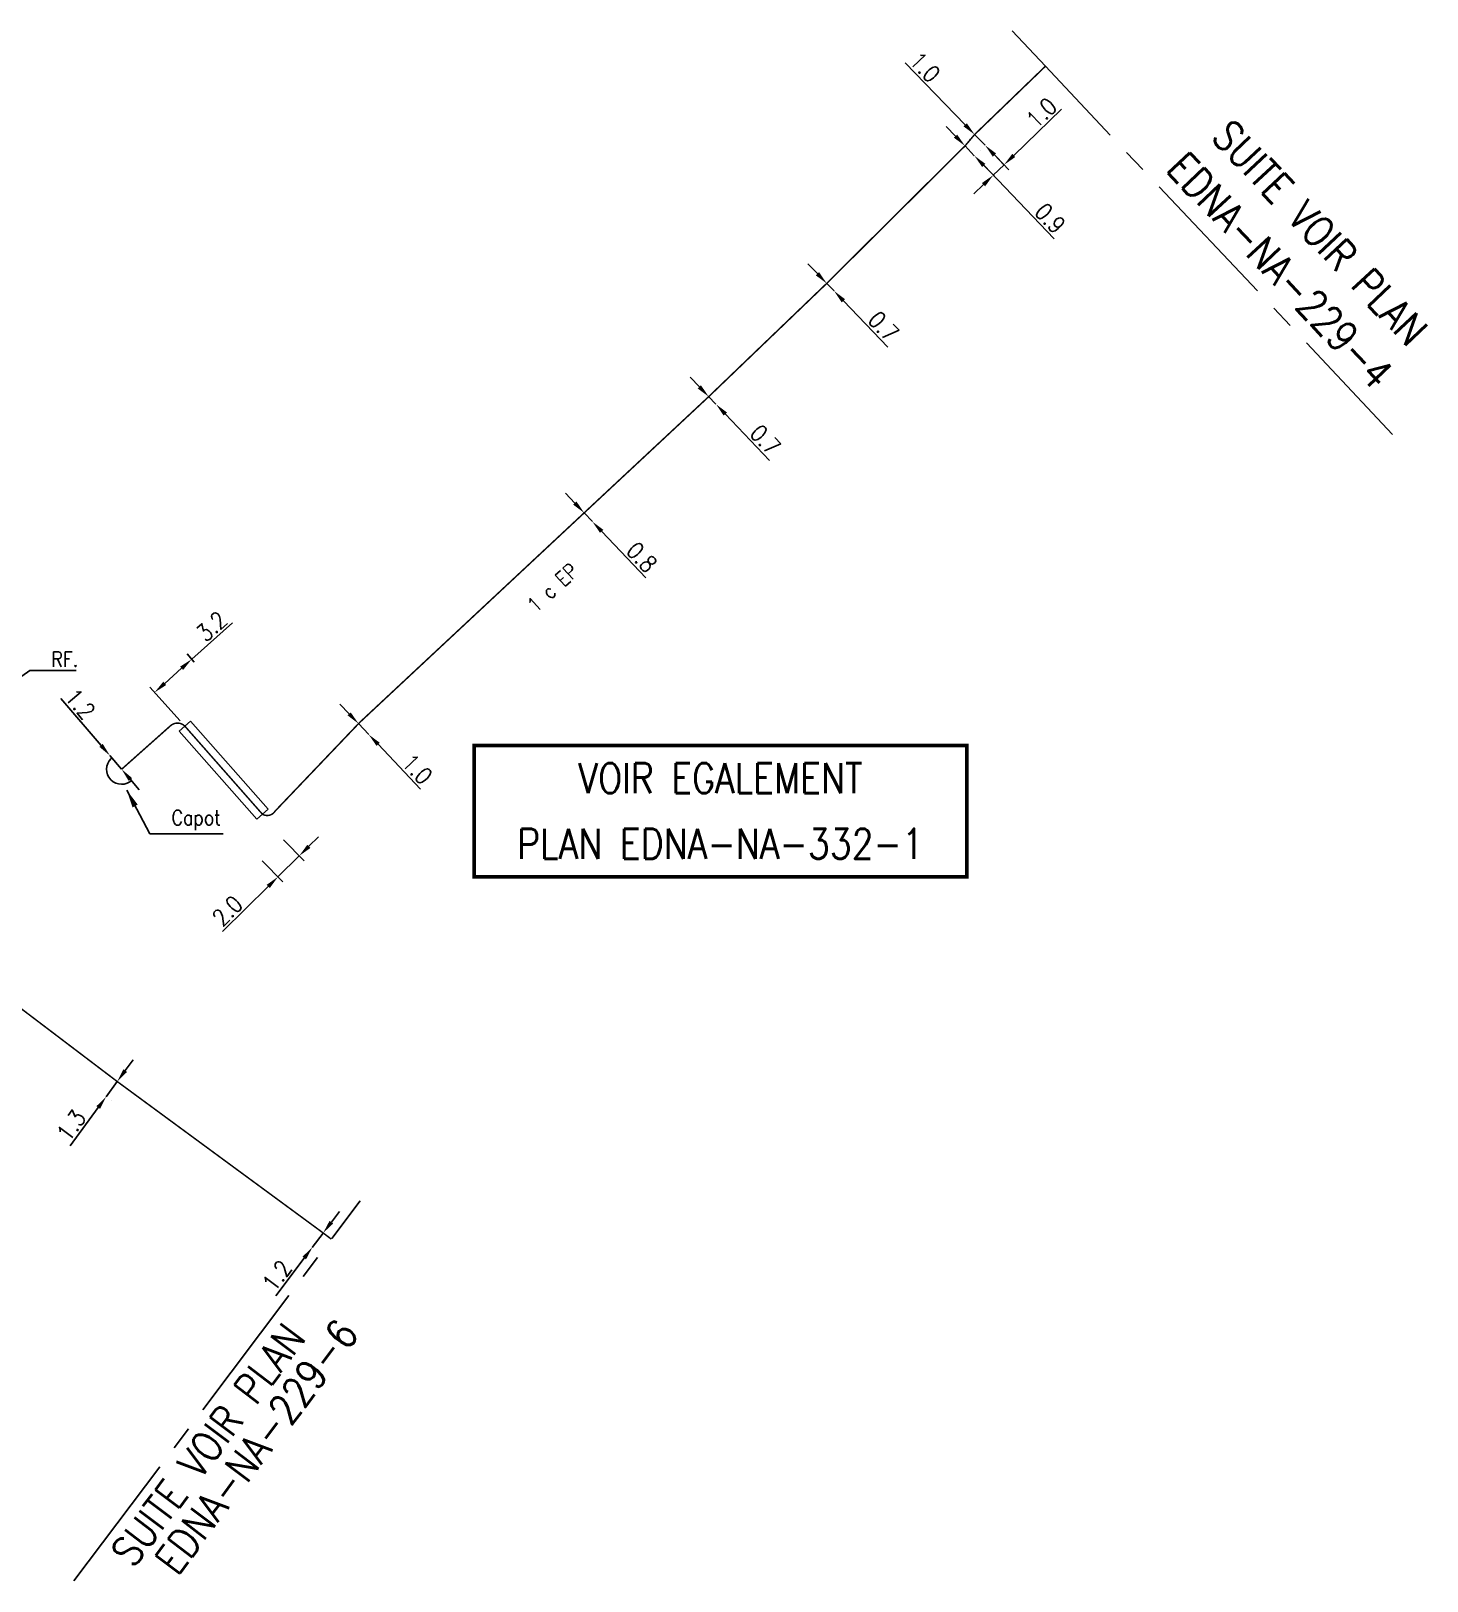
# Model space of a CAD drawing. Header units: millimetres. Extents: x 185011 to 185897, y 128253 to 129000.
# Drawn here: x 185353 to 185446, y 128252.8 to 128356 of the extents above; entities that cross this region are included whole.
import ezdxf
from ezdxf.enums import TextEntityAlignment as Align

# ---------------------------------------------------------------- set-up
doc = ezdxf.new("R2010")
doc.units = ezdxf.units.MM
doc.header["$PDMODE"] = 34
for name, pattern in [('CENTER2', [28.575, 19.05, -3.175, 3.175, -3.175]), ('E_ST_AL', [2000, 1000, 1000]), ('E_ST_CU', [2000, 1000, 1000])]:
    doc.linetypes.add(name, pattern=pattern)
doc.layers.get('0').update_dxf_attribs({"linetype": 'CONTINUOUS'})
doc.layers.get('DEFPOINTS').update_dxf_attribs({"linetype": 'CONTINUOUS'})
for name, color, linetype in [('E_100', 3, 'CONTINUOUS'), ('E_300', 7, 'CONTINUOUS'), ('E_400', 7, 'CONTINUOUS'), ('E_930', 7, 'CONTINUOUS')]:
    doc.layers.add(name, color=color, linetype=linetype)
doc.styles.add('M_ROMANS', font='ROMANS.shx', dxfattribs={"width": 0.75})
doc.styles.get("Standard").update_dxf_attribs({"font": 'romans.shx', "width": 0.85})
doc.dimstyles.get("Standard").update_dxf_attribs({"dimtxt": 1.5, "dimasz": 1.2, "dimexe": 0.625, "dimexo": 0.625, "dimgap": 0.25, "dimtad": 1, "dimdec": 1, "dimzin": 0, "dimdsep": 46, "dimtxsty": 'Standard', "dimcen": -0.5, "dimadec": 0, "dimazin": 0, "dimtfac": 1, "dimtdec": 1, "dimtmove": 0, "dimatfit": 3, "dimfxl": 0, "dimtolj": 1, "dimtzin": 0, "dimarcsym": 0})

# ---------------------------------------------------------------- blocks, each defined once
blk = doc.blocks.new('*D21')
at = {"layer": 'DEFPOINTS', "color": 0, "linetype": 'Continuous', "transparency": 16777216}
for p in [(185358.72, 128286.06), (185357.99, 128285.05), (185357.99, 128285.04)]:
    blk.add_point(p, dxfattribs=at)
at = {"layer": 'E_100', "color": 0, "linetype": 'Continuous', "lineweight": -2, "transparency": 16777216}
for p, q in [((185359.26, 128286.78), (185359.79, 128287.5)), ((185358.73, 128286.05), (185357.99, 128285.04)), ((185359.1, 128285.78), (185359.11, 128285.78)), ((185358.36, 128284.77), (185358.37, 128284.77)), ((185357.46, 128284.32), (185355.6, 128281.78))]:
    blk.add_line(p, q, dxfattribs=at)
at = {"layer": 'E_100', "color": 0, "linetype": 'Continuous', "transparency": 16777216}
for points in [[(185359.14, 128286.87), (185359.38, 128286.69), (185358.73, 128286.05)], [(185357.34, 128284.41), (185357.58, 128284.23), (185357.99, 128285.04)]]:
    blk.add_solid(points, dxfattribs=at)
at = {"layer": 'E_100', "color": 0, "linetype": 'Continuous', "transparency": 16777216, "insert": (185355.66, 128283.13), "char_height": 1.125, "attachment_point": 5, "rotation": 53.7869}
blk.add_mtext('\\A1;1.3', dxfattribs=at)
blk = doc.blocks.new('*D22')
at = {"layer": 'DEFPOINTS', "color": 0, "linetype": 'Continuous', "transparency": 16777216}
for p in [(185372.45, 128275.96), (185371.73, 128275), (185371.73, 128275)]:
    blk.add_point(p, dxfattribs=at)
at = {"layer": 'E_100', "color": 0, "linetype": 'Continuous', "lineweight": -2, "transparency": 16777216}
for p, q in [((185373, 128276.68), (185373.54, 128277.4)), ((185372.45, 128275.96), (185371.73, 128275)), ((185371.19, 128274.29), (185369.3, 128271.77))]:
    blk.add_line(p, q, dxfattribs=at)
at = {"layer": 'E_100', "color": 0, "linetype": 'Continuous', "transparency": 16777216}
for points in [[(185372.88, 128276.77), (185373.12, 128276.59), (185372.45, 128275.96)], [(185371.07, 128274.38), (185371.31, 128274.2), (185371.73, 128275)]]:
    blk.add_solid(points, dxfattribs=at)
at = {"layer": 'E_100', "color": 0, "linetype": 'Continuous', "transparency": 16777216, "insert": (185369.38, 128273.12), "char_height": 1.125, "attachment_point": 5, "rotation": 53.0629}
blk.add_mtext('\\A1;1.2', dxfattribs=at)
blk = doc.blocks.new('*D23')
at = {"layer": 'DEFPOINTS', "color": 0, "linetype": 'Continuous', "transparency": 16777216}
for p in [(185358.24, 128307.77), (185358.24, 128307.77), (185359.02, 128306.86)]:
    blk.add_point(p, dxfattribs=at)
at = {"layer": 'E_100', "color": 0, "linetype": 'Continuous', "lineweight": -2, "transparency": 16777216}
for p, q in [((185357.65, 128308.45), (185354.97, 128311.57)), ((185359.02, 128306.86), (185358.24, 128307.77)), ((185359.61, 128306.17), (185360.19, 128305.49))]:
    blk.add_line(p, q, dxfattribs=at)
at = {"layer": 'E_100', "color": 0, "linetype": 'Continuous', "transparency": 16777216}
for points in [[(185357.76, 128308.55), (185357.54, 128308.35), (185358.24, 128307.77)], [(185359.72, 128306.27), (185359.49, 128306.08), (185359.02, 128306.86)]]:
    blk.add_solid(points, dxfattribs=at)
at = {"layer": 'E_100', "color": 0, "linetype": 'Continuous', "transparency": 16777216, "insert": (185356.26, 128311.21), "char_height": 1.125, "attachment_point": 5, "rotation": 310.7216}
blk.add_mtext('\\A1;1.2', dxfattribs=at)
blk = doc.blocks.new('*D24')
at = {"layer": 'DEFPOINTS', "color": 0, "linetype": 'Continuous', "transparency": 16777216}
for p in [(185369.48, 128302.49), (185368.06, 128301.09), (185369.44, 128299.69)]:
    blk.add_point(p, dxfattribs=at)
at = {"layer": 'E_100', "color": 0, "linetype": 'Continuous', "lineweight": -2, "transparency": 16777216}
for p, q in [((185371.5, 128301.73), (185372.14, 128302.36)), ((185369.81, 128302.16), (185371.19, 128300.76)), ((185368.39, 128300.75), (185369.77, 128299.36)), ((185370.86, 128301.09), (185369.44, 128299.69)), ((185368.8, 128299.06), (185365.75, 128296.06))]:
    blk.add_line(p, q, dxfattribs=at)
at = {"layer": 'E_100', "color": 0, "linetype": 'Continuous', "transparency": 16777216}
for points in [[(185371.4, 128301.83), (185371.61, 128301.62), (185370.86, 128301.09)], [(185368.69, 128299.16), (185368.9, 128298.95), (185369.44, 128299.69)]]:
    blk.add_solid(points, dxfattribs=at)
at = {"layer": 'E_100', "color": 0, "linetype": 'Continuous', "transparency": 16777216, "insert": (185366.07, 128297.43), "char_height": 1.125, "attachment_point": 5, "rotation": 44.596}
blk.add_mtext('\\A1;2.0', dxfattribs=at)
blk = doc.blocks.new('*D25')
at = {"layer": 'DEFPOINTS', "color": 0, "linetype": 'Continuous', "transparency": 16777216}
for p in [(185374.81, 128309.9), (185375.49, 128309.17), (185375.49, 128309.17)]:
    blk.add_point(p, dxfattribs=at)
at = {"layer": 'E_100', "color": 0, "linetype": 'Continuous', "lineweight": -2, "transparency": 16777216}
for p, q in [((185374.19, 128310.55), (185373.56, 128311.2)), ((185374.81, 128309.9), (185375.49, 128309.17)), ((185376.12, 128308.52), (185378.95, 128305.54))]:
    blk.add_line(p, q, dxfattribs=at)
at = {"layer": 'E_100', "color": 0, "linetype": 'Continuous', "transparency": 16777216}
for points in [[(185374.29, 128310.65), (185374.08, 128310.45), (185374.81, 128309.9)], [(185376.22, 128308.63), (185376.01, 128308.42), (185375.49, 128309.17)]]:
    blk.add_solid(points, dxfattribs=at)
at = {"layer": 'E_100', "color": 0, "linetype": 'Continuous', "transparency": 16777216, "insert": (185378.72, 128306.87), "char_height": 1.125, "attachment_point": 5, "rotation": 313.5856}
blk.add_mtext('\\A1;1.0', dxfattribs=at)
blk = doc.blocks.new('*D57')
at = {"layer": 'DEFPOINTS', "color": 0, "linetype": 'Continuous', "transparency": 16777216}
for p in [(185415.24, 128348.39), (185415.86, 128347.74), (185415.86, 128347.74)]:
    blk.add_point(p, dxfattribs=at)
at = {"layer": 'E_100', "color": 0, "linetype": 'Continuous', "lineweight": -2, "transparency": 16777216}
for p, q in [((185414.61, 128349.04), (185413.99, 128349.69)), ((185415.24, 128348.39), (185415.86, 128347.74)), ((185416.49, 128347.1), (185421.19, 128342.21))]:
    blk.add_line(p, q, dxfattribs=at)
at = {"layer": 'E_100', "color": 0, "linetype": 'Continuous', "transparency": 16777216}
for points in [[(185414.72, 128349.14), (185414.5, 128348.94), (185415.24, 128348.39)], [(185416.59, 128347.2), (185416.38, 128346.99), (185415.86, 128347.74)]]:
    blk.add_solid(points, dxfattribs=at)
at = {"layer": 'E_100', "color": 0, "linetype": 'Continuous', "transparency": 16777216, "insert": (185420.92, 128343.57), "char_height": 1.125, "attachment_point": 5, "rotation": 313.9347}
blk.add_mtext('\\A1;0.9', dxfattribs=at)
blk = doc.blocks.new('*D58')
at = {"layer": 'DEFPOINTS', "color": 0, "linetype": 'Continuous', "transparency": 16777216}
for p in [(185406.02, 128339.23), (185406.51, 128338.73), (185406.51, 128338.73)]:
    blk.add_point(p, dxfattribs=at)
at = {"layer": 'E_100', "color": 0, "linetype": 'Continuous', "lineweight": -2, "transparency": 16777216}
for p, q in [((185405.4, 128339.88), (185404.77, 128340.53)), ((185406.02, 128339.23), (185406.51, 128338.73)), ((185407.13, 128338.08), (185410.09, 128334.99))]:
    blk.add_line(p, q, dxfattribs=at)
at = {"layer": 'E_100', "color": 0, "linetype": 'Continuous', "transparency": 16777216}
for points in [[(185405.51, 128339.98), (185405.29, 128339.77), (185406.02, 128339.23)], [(185407.24, 128338.18), (185407.02, 128337.97), (185406.51, 128338.73)]]:
    blk.add_solid(points, dxfattribs=at)
at = {"layer": 'E_100', "color": 0, "linetype": 'Continuous', "transparency": 16777216, "insert": (185409.81, 128336.37), "char_height": 1.125, "attachment_point": 5, "rotation": 313.8739}
blk.add_mtext('\\A1;0.7', dxfattribs=at)
blk = doc.blocks.new('*D59')
at = {"layer": 'DEFPOINTS', "color": 0, "linetype": 'Continuous', "transparency": 16777216}
for p in [(185398.15, 128331.69), (185398.64, 128331.18), (185398.64, 128331.18)]:
    blk.add_point(p, dxfattribs=at)
at = {"layer": 'E_100', "color": 0, "linetype": 'Continuous', "lineweight": -2, "transparency": 16777216}
for p, q in [((185397.53, 128332.34), (185396.91, 128332.99)), ((185398.15, 128331.69), (185398.64, 128331.18)), ((185399.26, 128330.53), (185402.21, 128327.43))]:
    blk.add_line(p, q, dxfattribs=at)
at = {"layer": 'E_100', "color": 0, "linetype": 'Continuous', "transparency": 16777216}
for points in [[(185397.64, 128332.44), (185397.42, 128332.23), (185398.15, 128331.69)], [(185399.37, 128330.63), (185399.15, 128330.42), (185398.64, 128331.18)]]:
    blk.add_solid(points, dxfattribs=at)
at = {"layer": 'E_100', "color": 0, "linetype": 'Continuous', "transparency": 16777216, "insert": (185401.93, 128328.81), "char_height": 1.125, "attachment_point": 5, "rotation": 313.6541}
blk.add_mtext('\\A1;0.7', dxfattribs=at)
blk = doc.blocks.new('*D60')
at = {"layer": 'DEFPOINTS', "color": 0, "linetype": 'Continuous', "transparency": 16777216}
for p in [(185389.85, 128323.94), (185390.4, 128323.36), (185390.4, 128323.36)]:
    blk.add_point(p, dxfattribs=at)
at = {"layer": 'E_100', "color": 0, "linetype": 'Continuous', "lineweight": -2, "transparency": 16777216}
for p, q in [((185389.23, 128324.59), (185388.61, 128325.25)), ((185389.85, 128323.94), (185390.4, 128323.36)), ((185391.02, 128322.71), (185393.97, 128319.61))]:
    blk.add_line(p, q, dxfattribs=at)
at = {"layer": 'E_100', "color": 0, "linetype": 'Continuous', "transparency": 16777216}
for points in [[(185389.34, 128324.7), (185389.12, 128324.49), (185389.85, 128323.94)], [(185391.13, 128322.81), (185390.91, 128322.61), (185390.4, 128323.36)]]:
    blk.add_solid(points, dxfattribs=at)
at = {"layer": 'E_100', "color": 0, "linetype": 'Continuous', "transparency": 16777216, "insert": (185393.69, 128320.99), "char_height": 1.125, "attachment_point": 5, "rotation": 313.5486}
blk.add_mtext('\\A1;0.8', dxfattribs=at)
blk = doc.blocks.new('*D61')
at = {"layer": 'DEFPOINTS', "color": 0, "linetype": 'Continuous', "transparency": 16777216}
for p in [(185415.86, 128347.74), (185416.58, 128348.44), (185417.12, 128346.44)]:
    blk.add_point(p, dxfattribs=at)
at = {"layer": 'E_100', "color": 0, "linetype": 'Continuous', "lineweight": -2, "transparency": 16777216}
for p, q in [((185418.49, 128347.76), (185421.67, 128350.83)), ((185416.91, 128348.1), (185418.17, 128346.79)), ((185416.19, 128347.41), (185417.45, 128346.1)), ((185417.12, 128346.44), (185417.84, 128347.13)), ((185416.47, 128345.81), (185415.83, 128345.19))]:
    blk.add_line(p, q, dxfattribs=at)
at = {"layer": 'E_100', "color": 0, "linetype": 'Continuous', "transparency": 16777216}
for points in [[(185418.39, 128347.86), (185418.59, 128347.65), (185417.84, 128347.13)], [(185416.37, 128345.92), (185416.58, 128345.7), (185417.12, 128346.44)]]:
    blk.add_solid(points, dxfattribs=at)
at = {"layer": 'E_100', "color": 0, "linetype": 'Continuous', "transparency": 16777216, "insert": (185420.34, 128350.59), "char_height": 1.125, "attachment_point": 5, "rotation": 43.972}
blk.add_mtext('\\A1;1.0', dxfattribs=at)
blk = doc.blocks.new('*D62')
at = {"layer": 'DEFPOINTS', "color": 0, "linetype": 'Continuous', "transparency": 16777216}
for p in [(185415.89, 128349.16), (185416.58, 128348.44), (185416.58, 128348.43)]:
    blk.add_point(p, dxfattribs=at)
at = {"layer": 'E_100', "color": 0, "linetype": 'Continuous', "lineweight": -2, "transparency": 16777216}
for p, q in [((185415.25, 128349.8), (185411.25, 128353.92)), ((185415.55, 128348.83), (185415.54, 128348.82)), ((185416.58, 128348.43), (185415.88, 128349.15)), ((185416.25, 128348.11), (185416.24, 128348.11)), ((185417.2, 128347.79), (185417.83, 128347.14))]:
    blk.add_line(p, q, dxfattribs=at)
at = {"layer": 'E_100', "color": 0, "linetype": 'Continuous', "transparency": 16777216}
for points in [[(185415.36, 128349.9), (185415.14, 128349.69), (185415.88, 128349.15)], [(185417.31, 128347.89), (185417.09, 128347.68), (185416.58, 128348.43)]]:
    blk.add_solid(points, dxfattribs=at)
at = {"layer": 'E_100', "color": 0, "linetype": 'Continuous', "transparency": 16777216, "insert": (185412.57, 128353.63), "char_height": 1.125, "attachment_point": 5, "rotation": 314.1462}
blk.add_mtext('\\A1;1.0', dxfattribs=at)
blk = doc.blocks.new('E_300_04')
at = {"color": 0, "linetype": 'Continuous'}
blk.add_arc((0, 0), 1, 270, 90, dxfattribs=at)
at = {"color": 0, "linetype": 'Continuous', "style": 'M_ROMANS', "width": 0.75, "flags": 3}
for tag, p in [('DEF_LEG', (0, -5)), ('DEF_COUP', (0, -7.5)), ('DEF_TYPE', (0, -10))]:
    blk.add_attdef(tag, text='', height=1.2, dxfattribs=at).set_placement(p, align=Align.MIDDLE)
blk = doc.blocks.new('*D76')
at = {"layer": 'DEFPOINTS', "color": 0, "linetype": 'Continuous', "transparency": 16777216}
for p in [(185363.69, 128314.19), (185364.18, 128313.64), (185363.23, 128309.73)]:
    blk.add_point(p, dxfattribs=at)
at = {"layer": 'E_100', "color": 0, "linetype": 'Continuous', "lineweight": -2, "transparency": 16777216}
for p, q in [((185363.69, 128314.19), (185366.4, 128316.62)), ((185361.89, 128312.58), (185363.02, 128313.59)), ((185363.86, 128313.99), (185363.38, 128314.54)), ((185362.92, 128310.08), (185360.91, 128312.33))]:
    blk.add_line(p, q, dxfattribs=at)
at = {"layer": 'E_100', "color": 0, "linetype": 'Continuous', "transparency": 16777216}
for points in [[(185362.92, 128313.7), (185363.12, 128313.48), (185363.69, 128314.19)], [(185361.79, 128312.69), (185361.99, 128312.47), (185361.22, 128311.98)]]:
    blk.add_solid(points, dxfattribs=at)
at = {"layer": 'E_100', "color": 0, "linetype": 'Continuous', "transparency": 16777216, "insert": (185365.02, 128316.38), "char_height": 1.125, "attachment_point": 5, "rotation": 41.8005}
blk.add_mtext('\\A1;3.2', dxfattribs=at)

msp = doc.modelspace()

# ---------------------------------------------------------------- linework, layer by layer
at = {"layer": 'E_100', "linetype": 'E_ST_CU', "const_width": 0.1, "flags": 128}
msp.add_lwpolyline([(185359.02, 128306.86), (185362.28, 128309.76, -0.42643), (185363.28, 128309.68), (185368.4, 128303.87, 0.410194), (185369.25, 128304.07), (185374.87, 128309.96), (185389.85, 128323.94), (185398.16, 128331.69), (185406.02, 128339.23), (185415.24, 128348.39), (185415.88, 128349.15), (185420.6, 128353.7)], format="xyb", dxfattribs=at)
msp.add_lwpolyline([(185255.52, 128343.33), (185261.35, 128342.51), (185268.02, 128341.75), (185275.49, 128339.67), (185283.2, 128337.36), (185294.38, 128333.49), (185298.56, 128330.78), (185302.84, 128327.56), (185308.22, 128323.76), (185320.31, 128314.53), (185334.94, 128303.4), (185345.89, 128295.79), (185358.73, 128286.05), (185372.46, 128275.96), (185373, 128275.55)], dxfattribs=at)
at = {"layer": 'E_400', "color": 7, "linetype": 'CONTINUOUS'}
for p, q in [((185362.86, 128309.4), (185363.23, 128309.73)), ((185363.61, 128310.06), (185363.23, 128309.73)), ((185363.61, 128310.06), (185368.78, 128304.2)), ((185362.86, 128309.4), (185368.03, 128303.54)), ((185368.03, 128303.54), (185368.4, 128303.87)), ((185368.78, 128304.2), (185368.4, 128303.87))]:
    msp.add_line(p, q, dxfattribs=at)
at = {"layer": 'E_930', "linetype": 'CENTER2', "ltscale": 0.5, "flags": 128}
for points in [[(185418.39, 128356.05), (185420.6, 128353.7), (185443.74, 128329.17)], [(185355.83, 128252.78), (185373, 128275.55), (185374.92, 128278.11)]]:
    msp.add_lwpolyline(points, dxfattribs=at)
at = {"layer": 'E_930', "const_width": 0.25}
msp.add_lwpolyline([(185382.52, 128308.44), (185415.36, 128308.44), (185415.36, 128299.7), (185382.52, 128299.7)], close=True, dxfattribs=at)

# ---------------------------------------------------------------- block references
at = {"layer": 'E_300', "rotation": 224.2126142684489}
msp.add_blockref('E_300_04', (185359.02, 128306.86), dxfattribs=at)

# ---------------------------------------------------------------- texts
at = {"layer": 'E_100', "linetype": 'E_ST_AL', "width": 0.85}
msp.add_text('1 c EP', height=1, rotation=42.7175, dxfattribs=at).set_placement((185387.76, 128318.95), align=Align.MIDDLE)
at = {"layer": 'E_100', "linetype": 'E_ST_AL', "insert": (185354.34, 128314.19), "char_height": 1, "attachment_point": 4}
msp.add_mtext('\\A1;RF.', dxfattribs=at)
at = {"layer": 'E_300', "linetype": 'Continuous', "insert": (185362.35, 128303.47), "char_height": 1, "attachment_point": 4}
msp.add_mtext('Capot', dxfattribs=at)
at = {"layer": 'E_930', "width": 0.85}
for s, rotation, p in [('SUITE VOIR PLAN', 313.3273, (185438.18, 128341.91)), ('EDNA-NA-229-4', 313.3273, (185435.53, 128339.41)), ('SUITE VOIR PLAN', 52.9905, (185365.59, 128261.26)), ('EDNA-NA-229-6', 52.9905, (185368.81, 128261.12))]:
    msp.add_text(s, height=2, rotation=rotation, dxfattribs=at).set_placement(p, align=Align.CENTER)
for s, p in [('VOIR EGALEMENT', (185398.94, 128305.27)), ('PLAN EDNA-NA-332-1', (185398.94, 128300.9))]:
    msp.add_text(s, height=2, dxfattribs=at).set_placement(p, align=Align.CENTER)

# ---------------------------------------------------------------- dimensions: what is measured, and where the dimension line sits
at = {"layer": 'E_100', "linetype": 'Continuous'}
for base, p1, p2, angle, picture, middle in [((185416.58, 128348.43), (185415.89, 128349.16), (185416.58, 128348.44), 314.1462, '*D62', (185412.03, 128353.11)), ((185417.12, 128346.44), (185416.58, 128348.44), (185415.86, 128347.74), 223.972, '*D61', (185420.86, 128350.05)), ((185415.86, 128347.74), (185415.24, 128348.39), (185415.86, 128347.74), 313.9347, '*D57', (185420.38, 128343.05)), ((185406.51, 128338.73), (185406.02, 128339.23), (185406.51, 128338.73), 313.8739, '*D58', (185409.27, 128335.85)), ((185398.64, 128331.18), (185398.15, 128331.69), (185398.64, 128331.18), 313.6541, '*D59', (185401.39, 128328.3)), ((185390.4, 128323.36), (185389.85, 128323.94), (185390.4, 128323.36), 313.5486, '*D60', (185393.15, 128320.47)), ((185358.24, 128307.77), (185359.02, 128306.86), (185358.24, 128307.77), 130.7216, '*D23', (185355.7, 128310.72)), ((185375.49, 128309.17), (185374.81, 128309.9), (185375.49, 128309.17), 313.5856, '*D25', (185378.18, 128306.35)), ((185369.44, 128299.69), (185369.48, 128302.49), (185368.06, 128301.09), 224.596, '*D24', (185366.6, 128296.89)), ((185357.99, 128285.04), (185358.72, 128286.06), (185357.99, 128285.05), 233.7869, '*D21', (185356.27, 128282.69)), ((185371.73, 128275), (185372.45, 128275.96), (185371.73, 128275), 233.0629, '*D22', (185369.98, 128272.67))]:
    dim = msp.add_linear_dim(base=base, p1=p1, p2=p2, angle=angle, dimstyle='Standard', override={"dimscale": 0.75}, dxfattribs=at)
    dim.commit()
    dim.dimension.update_dxf_attribs({"geometry": picture, "text_midpoint": middle, "dimtype": 161})
dim = msp.add_linear_dim(base=(185363.69, 128314.19), p1=(185363.23, 128309.73), p2=(185364.18, 128313.64), angle=221.8005, text='3.2', dimstyle='Standard', override={"dimscale": 0.75}, dxfattribs=at)
dim.commit()
dim.dimension.update_dxf_attribs({"geometry": '*D76', "text_midpoint": (185365.52, 128315.82), "dimtype": 160})

# ---------------------------------------------------------------- leaders
at = {"layer": 'E_100', "linetype": 'E_ST_AL', "annotation_type": 0, "has_hookline": 1, "hookline_direction": 0, "text_width": 1.66}
msp.add_leader([(185348.33, 128310.2), (185352.89, 128313.44), (185354.09, 128313.44)], dimstyle='Standard', dxfattribs=at)
at = {"layer": 'E_300', "linetype": 'Continuous', "annotation_type": 0, "has_hookline": 1, "hookline_direction": 0, "text_width": 3.44}
msp.add_leader([(185359.36, 128305.47), (185360.9, 128302.55), (185362.1, 128302.55)], dimstyle='Standard', dxfattribs=at)

doc.saveas('drawing.dxf')
